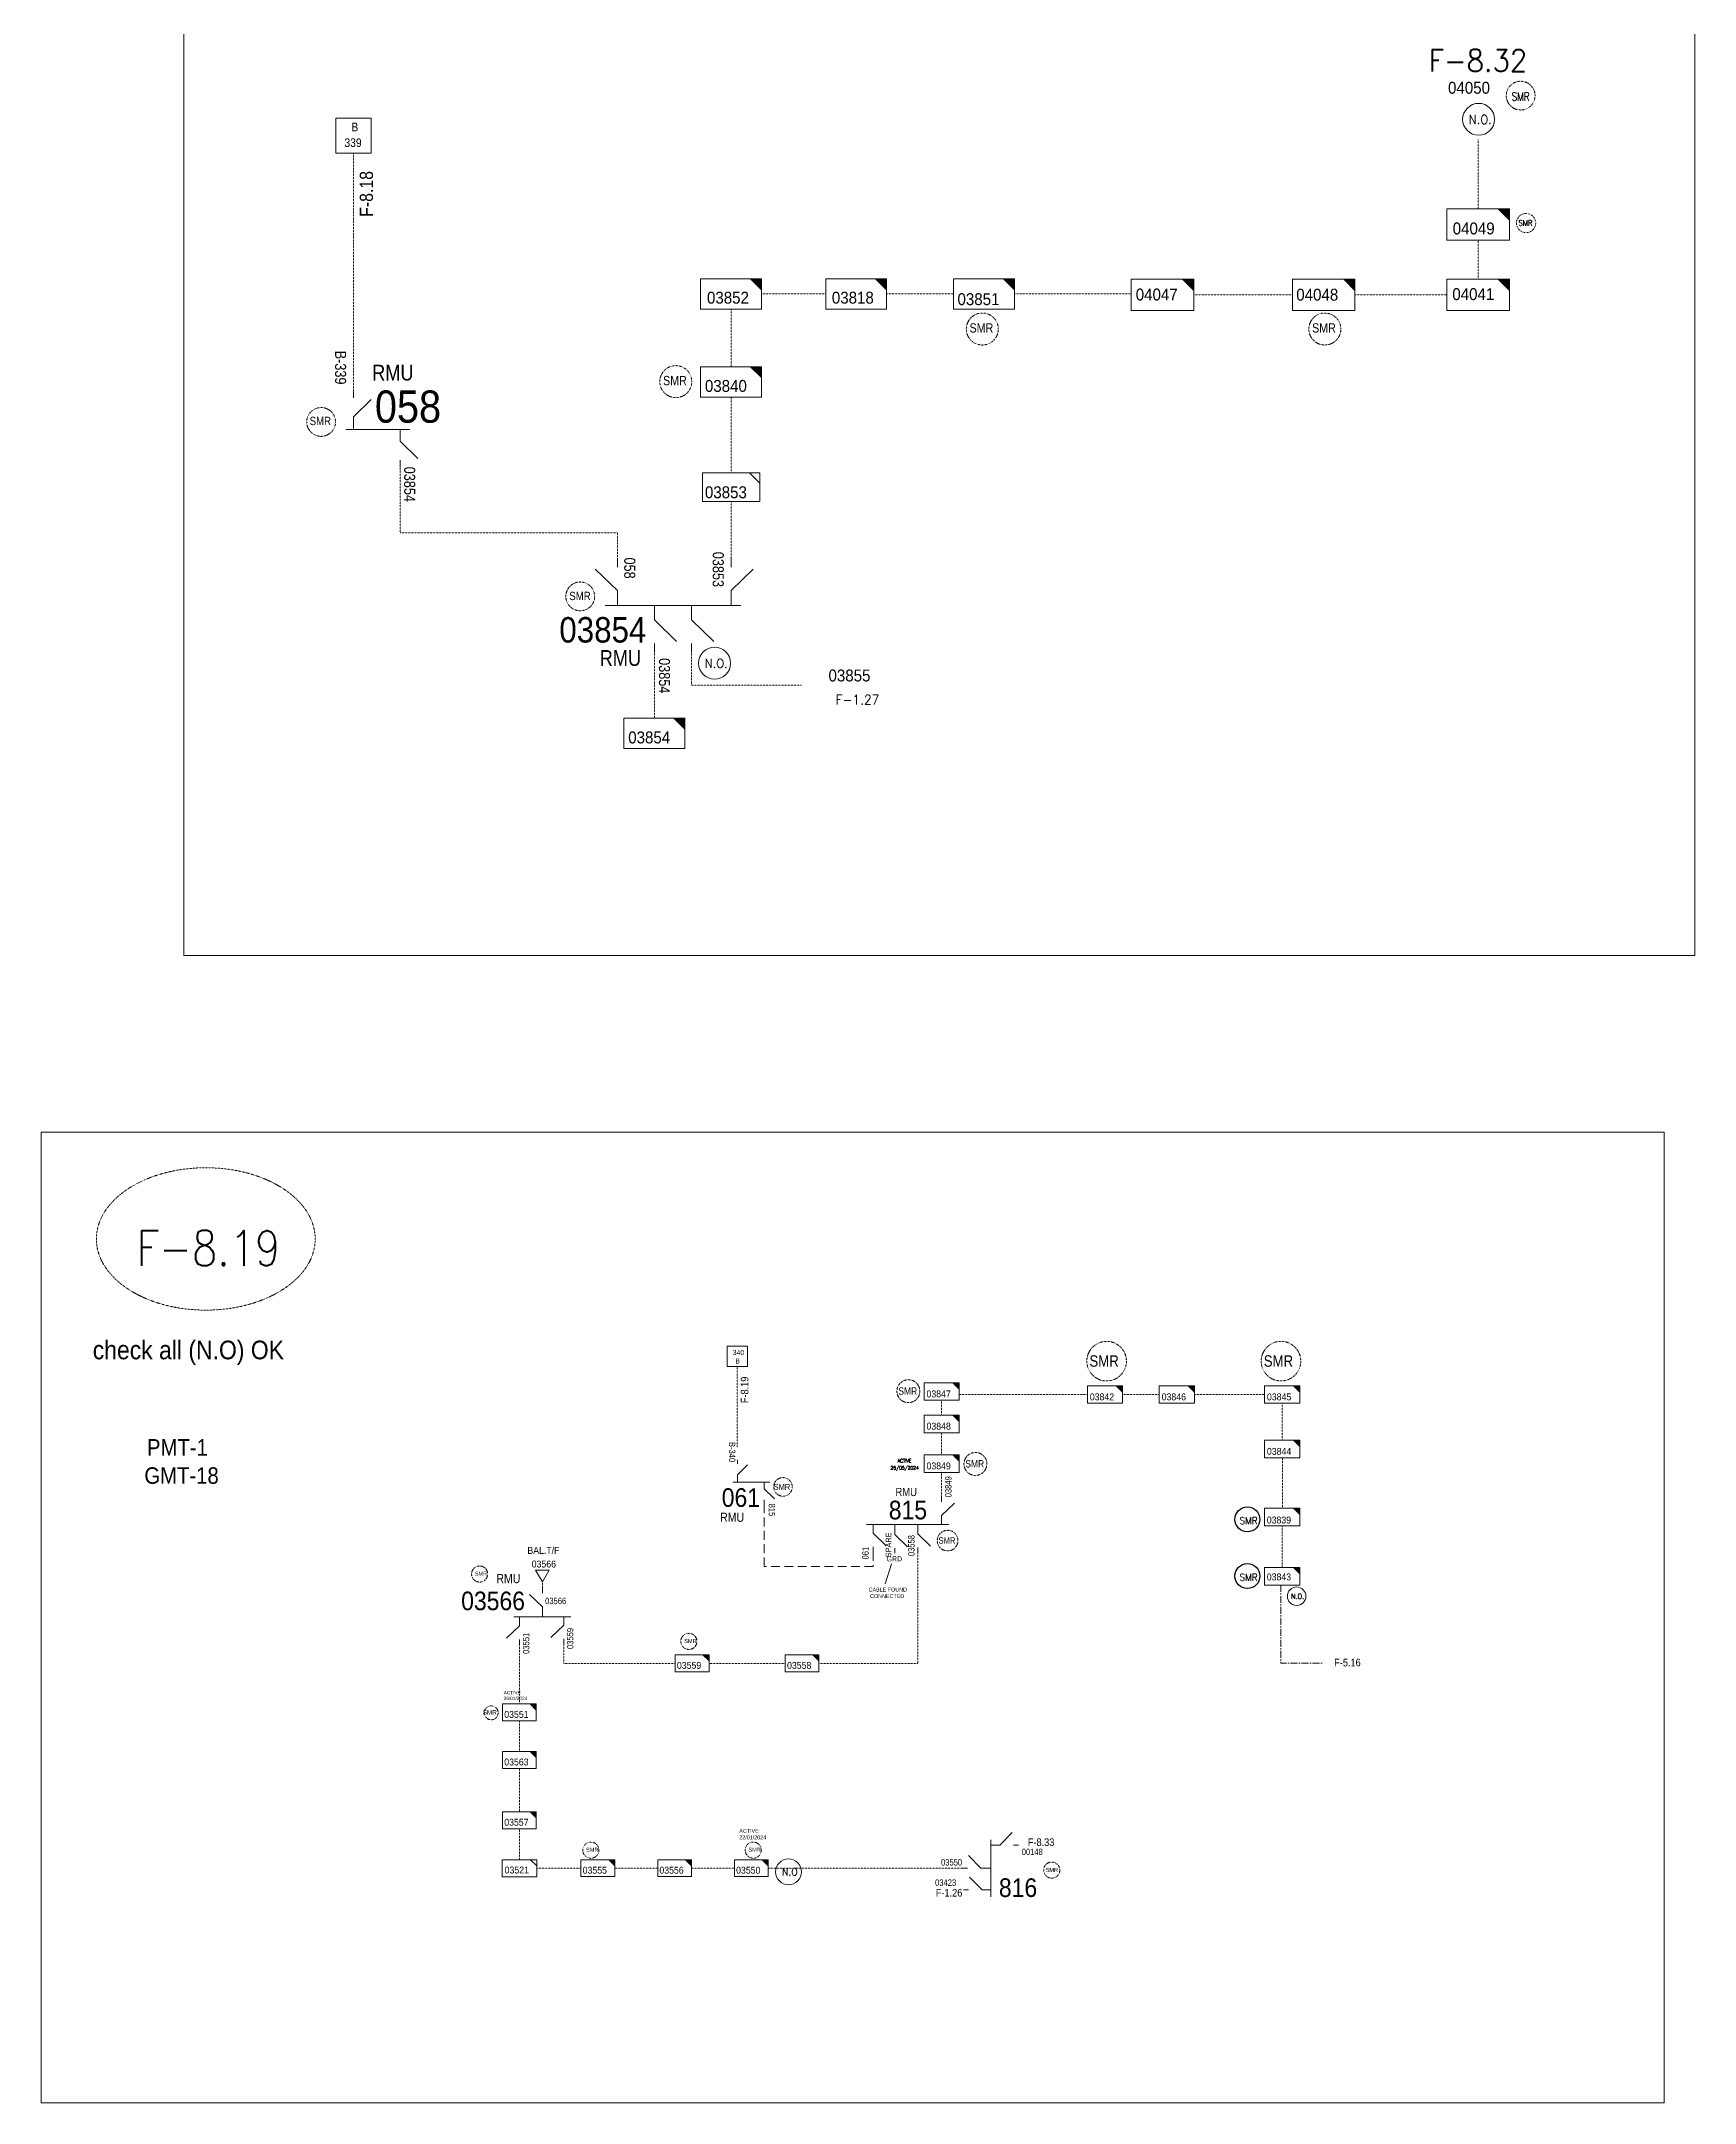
# Model space of a CAD drawing. Header units: metres. Extents: x 65984 to 144644, y -19036 to 23726.
# Drawn here: x 96157 to 97042, y 2263 to 3368 of the extents above; entities that cross this region are included whole.
import ezdxf
from ezdxf.enums import TextEntityAlignment as Align

# ---------------------------------------------------------------- set-up
doc = ezdxf.new("R2010")
doc.units = ezdxf.units.M
doc.header["$MEASUREMENT"] = 0
for name, pattern in [('( Center )', [2, 1.25, -0.25, 0.25, -0.25]), ('DGN Style 2', [0.023128, 0, -0.023128]), ('DGN Style 3', [0.013877, 0, -0.013877]), ('DGN Style 4', [1.6, 0.8, -0.4, 0, -0.4]), ('HIDDEN2', [2381.25, 1587.5, -793.75])]:
    doc.linetypes.add(name, pattern=pattern)
doc.layers.get('0').update_dxf_attribs({"color": 95, "lineweight": 40})
for name, color, linetype, lineweight in [('d_eos', 111, 'Continuous', 40), ('d_eos no', 121, 'Continuous', 40), ('d_switch', 95, 'Continuous', 40), ('d_tf', 1, 'Continuous', 40), ('d_tf no', 6, 'Continuous', 40), ('d_ug cable', 95, 'Continuous', 40), ('d_ug main line', 95, 'Continuous', 40), ('d_unit sub', 7, 'Continuous', 40), ('fedr no', 95, 'Continuous', 40), ('GRID STATION  04', 7, 'Continuous', 40), ('Level 37', 7, 'Continuous', 0), ('O H MAIN FEEDER', 4, 'Continuous', 100), ('SW N O', 114, 'Continuous', 30)]:
    doc.layers.add(name, color=color, linetype=linetype, lineweight=lineweight)
doc.styles.add('NASKHF', font='naskhf.shx', dxfattribs={"height": 8})
doc.styles.add('Style-Arial', font='arial.ttf')
doc.styles.add('Style-ENGINEERING', font='ENGINEERING.shx')
doc.styles.add('Style-msdefault', font='msdefault.shx')
doc.styles.add('Style-simplex', font='simplex.shx')
doc.styles.add('Style-STANDARD', font='STANDARD.shx')

# ---------------------------------------------------------------- blocks, each defined once
blk = doc.blocks.new('*U1287')
at = {"layer": 'd_eos', "color": 2, "linetype": 'Continuous', "lineweight": 13, "ltscale": 0.937135}
for p, q in [((-10.92, 12.05), (-10.92, 14.82)), ((-10.92, 4.75), (-4.06, 11.41)), ((-10.93, 0.2), (-10.93, 4.75)), ((-13.93, -0.16), (10.87, -0.16)), ((7.07, -0.16), (7.07, -4.72)), ((7.08, -4.72), (13.94, -11.38)), ((7.07, -12.02), (7.07, -14.78))]:
    blk.add_line(p, q, dxfattribs=at)
at = {"layer": 'd_ug cable', "color": 2, "linetype": 'DGN Style 2', "lineweight": 13, "flags": 128}
blk.add_lwpolyline([(7.07, -14.78), (7.07, -14.78)], close=True, dxfattribs=at)
blk = doc.blocks.new('TF_8')
at = {"color": 0, "linetype": 'ByBlock', "lineweight": -2}
blk.add_line((6.3, 4.95), (9.9, 1.35), dxfattribs=at)
blk.add_3dface([(-10.1, 4.95), (9.9, 4.95), (9.9, -5.05), (-10.1, -5.05)], dxfattribs=at)
blk = doc.blocks.new('exist.us-1000kva')
at = {"color": 0, "linetype": 'ByBlock', "lineweight": -2, "flags": 128}
blk.add_lwpolyline([(40, 12.9), (32.8, 20), (40, 20)], close=True, dxfattribs=at)
at = {"color": 0, "linetype": 'ByBlock', "lineweight": -2, "extrusion": (0, 0, -1)}
blk.add_solid([(-40, 12.9), (-32.8, 20), (-40, 20)], dxfattribs=at)
at = {"color": 0, "linetype": 'ByBlock', "lineweight": -2, "xscale": 2, "yscale": 2}
blk.add_blockref('TF_8', (20.2, 10.1), dxfattribs=at)
blk = doc.blocks.new('*U1116')
at = {"layer": 'd_eos', "color": 2, "linetype": 'Continuous', "lineweight": 13, "ltscale": 0.542324}
for p, q in [((-10.9, 12), (-10.9, 14.8)), ((-10.9, 4.8), (-4.1, 11.4)), ((-10.9, 0.2), (-10.9, 4.8)), ((-13.9, -0.2), (10.9, -0.2)), ((7.1, -0.2), (7.1, -4.7)), ((7.1, -4.7), (13.9, -11.4)), ((7.1, -12), (7.1, -14.8))]:
    blk.add_line(p, q, dxfattribs=at)
at = {"layer": 'd_ug cable', "color": 2, "linetype": 'DGN Style 2', "lineweight": 13, "extrusion": (0, 0, -1), "flags": 128}
blk.add_lwpolyline([(-7.1, -14.8), (-7.1, -14.8)], close=True, dxfattribs=at)
blk = doc.blocks.new('*U1008')
at = {"layer": 'SW N O', "color": 3, "lineweight": 13, "ltscale": 0.426762}
blk.add_circle((0, 0), 16.8, dxfattribs=at)
at = {"layer": 'SW N O', "color": 3, "lineweight": 13, "style": 'Style-STANDARD'}
blk.add_text('N.O.', height=9.6, dxfattribs=at).set_placement((1.7, -0.2), align=Align.MIDDLE_CENTER)
blk = doc.blocks.new('TRA1_1234')
at = {"layer": 'd_tf', "color": 2, "linetype": 'Continuous', "lineweight": 13, "ltscale": 0.000236265, "flags": 128}
blk.add_lwpolyline([(10, -17), (0, 0), (-10, -17)], close=True, dxfattribs=at)
blk = doc.blocks.new('TRA1_1233')
at = {"layer": 'd_tf', "color": 2, "linetype": 'Continuous', "lineweight": 13, "ltscale": 0.000236265, "xscale": 1.000046566207833, "yscale": 1.000046566207833, "zscale": 1.000046566207833, "rotation": 180}
blk.add_blockref('TRA1_1234', (0, 0), dxfattribs=at)
blk = doc.blocks.new('*U3483')
at = {"layer": 'SW N O', "color": 3, "lineweight": 13, "ltscale": 0.426762}
blk.add_circle((0, 0), 16.8, dxfattribs=at)
at = {"layer": 'SW N O', "color": 3, "lineweight": 13, "style": 'Style-STANDARD'}
blk.add_text('N.O.', height=9.6, dxfattribs=at).set_placement((1.7, -0.2), align=Align.MIDDLE_CENTER)
blk = doc.blocks.new('*U3849')
at = {"layer": 'SW N O', "color": 2}
blk.add_circle((0, 0), 16.8, dxfattribs=at)
at = {"layer": 'SW N O', "color": 1, "insert": (1.7, -1.8), "char_height": 9.6, "attachment_point": 5, "line_spacing_factor": 0.6, "style": 'Style-STANDARD'}
blk.add_mtext('SMR\\P', dxfattribs=at)
blk = doc.blocks.new('*U3699')
at = {"layer": 'SW N O', "color": 3, "lineweight": 13}
blk.add_circle((0, 0), 16.8, dxfattribs=at)
at = {"layer": 'SW N O', "color": 3, "lineweight": 13, "style": 'Style-STANDARD'}
blk.add_text('N.O', height=9.6, dxfattribs=at).set_placement((1.7, -0.2), align=Align.MIDDLE_CENTER)

msp = doc.modelspace()

# ---------------------------------------------------------------- linework, layer by layer
at = {"layer": 'd_eos', "color": 2, "linetype": 'Continuous', "lineweight": 13, "ltscale": 1.080992}
for p, q in [((96465.3, 3073.4), (96453.4, 3084.9)), ((96465.3, 3086), (96465.3, 3090.8)), ((96526.3, 3086), (96526.3, 3090.8)), ((96526.3, 3073.4), (96538.1, 3084.9)), ((96465.3, 3065.5), (96465.3, 3073.4)), ((96526.3, 3065.5), (96526.3, 3073.4)), ((96531.5, 3065.5), (96458.8, 3065.5)), ((96485.1, 3065.5), (96485.1, 3057.7)), ((96505, 3065.5), (96505, 3057.7)), ((96485.1, 3057.7), (96497, 3046.2)), ((96505, 3057.7), (96516.9, 3046.2)), ((96485.1, 3045.1), (96485.1, 3040.3)), ((96505, 3045.1), (96505, 3040.3))]:
    msp.add_line(p, q, dxfattribs=at)
at = {"layer": 'd_eos', "color": 7, "linetype": 'Continuous', "lineweight": 13, "ltscale": 0.625574}
for p, q in [((96639, 2585), (96639, 2587.7)), ((96639, 2577.7), (96645.9, 2584.3)), ((96639, 2572.8), (96639, 2577.7))]:
    msp.add_line(p, q, dxfattribs=at)
at = {"layer": 'd_eos', "color": 2, "linetype": 'Continuous', "lineweight": 13, "ltscale": 0.625574}
for p, q in [((96642.9, 2572.8), (96598.7, 2572.8)), ((96602.4, 2572.8), (96602.4, 2568.2)), ((96602.4, 2568.2), (96609.3, 2561.5)), ((96613.9, 2572.8), (96613.9, 2567.5)), ((96613.9, 2567.5), (96620.8, 2560.9)), ((96626.2, 2567.8), (96633.1, 2561.2)), ((96626.2, 2572.8), (96626.2, 2567.8)), ((96602.4, 2560.9), (96602.4, 2558.2)), ((96613.9, 2560.2), (96613.9, 2557.5)), ((96626.2, 2560.5), (96626.2, 2557.8)), ((96425.1, 2528.7), (96418.2, 2535.3)), ((96425.1, 2536), (96425.1, 2538.7)), ((96409.8, 2523.4), (96440.4, 2523.4)), ((96412.8, 2523.4), (96412.8, 2518.5)), ((96425.1, 2523.4), (96425.1, 2528.7)), ((96436.6, 2523.4), (96436.6, 2518.9)), ((96412.8, 2518.5), (96405.9, 2511.9)), ((96412.8, 2511.2), (96412.8, 2508.5)), ((96436.6, 2518.9), (96429.7, 2512.2)), ((96436.6, 2511.6), (96436.6, 2508.9)), ((96665.3, 2403.9), (96665.3, 2373.3)), ((96665.3, 2400.9), (96670.2, 2400.9)), ((96670.2, 2400.9), (96676.8, 2407.7)), ((96677.5, 2400.9), (96680.2, 2400.9)), ((96652.8, 2388.6), (96650, 2388.6)), ((96660, 2388.6), (96653.4, 2395.4)), ((96665.3, 2388.6), (96660, 2388.6)), ((96653.4, 2377.1), (96650.7, 2377.1)), ((96660.7, 2377.1), (96654, 2383.9)), ((96665.3, 2377.1), (96660.7, 2377.1))]:
    msp.add_line(p, q, dxfattribs=at)
at = {"layer": 'd_eos', "color": 7, "linetype": 'Continuous', "lineweight": 13, "ltscale": 0.563017}
msp.add_line((96608.8, 2541), (96612.1, 2551.8), dxfattribs=at)
at = {"layer": 'd_ug cable', "color": 234, "linetype": 'DGN Style 3', "lineweight": 13}
for p, q in [((96926.4, 3315.1), (96926.4, 3278.1)), ((96324, 3180.5), (96324, 3307.8)), ((96926.4, 3261.3), (96926.4, 3240.3)), ((96542.6, 3232.4), (96576.9, 3232.4)), ((96645.4, 3232.4), (96609.6, 3232.4)), ((96740, 3232.4), (96678, 3232.4)), ((96826.9, 3232), (96774.1, 3232)), ((96860.4, 3232), (96909.6, 3231.9)), ((96526.3, 3224.2), (96526.3, 3193.5)), ((96526.3, 3177.1), (96526.3, 3136.5)), ((96485.1, 3040.3), (96485.1, 3005))]:
    msp.add_line(p, q, dxfattribs=at)
at = {"layer": 'd_ug cable', "color": 3, "linetype": 'DGN Style 3', "lineweight": 13}
for p, q in [((96529.5, 2614.5), (96529.5, 2657.6)), ((96717.1, 2642.5), (96648.5, 2642.5)), ((96736, 2642.5), (96755.6, 2642.5)), ((96774.5, 2642.5), (96812, 2642.5)), ((96639, 2631.5), (96639, 2639.4)), ((96821.4, 2618.1), (96821.4, 2637.8)), ((96639, 2610.3), (96639, 2622)), ((96821.6, 2608.6), (96821.6, 2581.6)), ((96639, 2587.7), (96639, 2600.8)), ((96821.4, 2572.1), (96821.4, 2549.8))]:
    msp.add_line(p, q, dxfattribs=at)
at = {"layer": 'd_ug cable', "color": 2, "linetype": 'DGN Style 3', "lineweight": 13}
msp.add_line((96425.1, 2537.9), (96425.1, 2542.1), dxfattribs=at)
at = {"layer": 'd_ug cable', "color": 231, "linetype": 'DGN Style 3', "lineweight": 13}
for p, q in [((96412.8, 2476.6), (96412.8, 2508.5)), ((96514.4, 2498.4), (96555.2, 2498.4)), ((96412.8, 2442.1), (96412.8, 2418.8)), ((96412.8, 2409.8), (96412.8, 2393.2)), ((96422, 2388.6), (96445.8, 2388.6)), ((96463.9, 2388.6), (96486.9, 2388.6)), ((96505, 2388.6), (96528, 2388.6))]:
    msp.add_line(p, q, dxfattribs=at)
at = {"layer": 'd_ug cable', "color": 234, "linetype": 'DGN Style 3', "lineweight": 13, "flags": 128}
for points in [[(96348.9, 3139.6), (96348.9, 3104.3), (96465.3, 3104.3), (96465.3, 3090.8)], [(96526.3, 3090.8), (96526.3, 3121.1)], [(96505, 3040.3), (96505, 3022.7), (96564, 3022.7)]]:
    msp.add_lwpolyline(points, dxfattribs=at)
at = {"layer": 'd_ug cable', "color": 3, "linetype": 'HIDDEN2', "lineweight": 13, "ltscale": 0.003}
msp.add_lwpolyline([(96602.4, 2558.2), (96602.4, 2550.4), (96543.9, 2550.4), (96543.9, 2583.9)], dxfattribs=at)
at = {"layer": 'd_ug cable', "color": 231, "linetype": 'DGN Style 3', "lineweight": 13, "flags": 128}
for points in [[(96626.2, 2557.8), (96626.2, 2498.4), (96573.3, 2498.4)], [(96436.6, 2508.9), (96436.6, 2498.4), (96496.3, 2498.4)], [(96418.5, 2451.2), (96412.8, 2451.2), (96412.8, 2467.6)], [(96546.1, 2388.6), (96650.2, 2388.6)]]:
    msp.add_lwpolyline(points, dxfattribs=at)
at = {"layer": 'd_ug cable', "color": 1, "linetype": 'DGN Style 3', "lineweight": 13}
msp.add_circle((96949.2, 3338.7), 7.71, dxfattribs=at)
at = {"layer": 'd_ug cable', "color": 2, "linetype": 'DGN Style 4', "lineweight": 13}
msp.add_circle((96952.1, 3270.4), 5.15, dxfattribs=at)
at = {"layer": 'd_ug cable', "color": 2, "linetype": 'DGN Style 3', "lineweight": 13}
for centre, radius in [((96660.8, 3213.6), 8.57), ((96844.3, 3213.6), 8.57), ((96496.6, 3185.4), 8.57), ((96306.6, 3163.8), 7.72), ((96445.4, 3070.3), 7.72), ((96727.4, 2660.4), 10.6), ((96820.8, 2660.4), 10.6), ((96621.2, 2644.3), 6.14), ((96657.1, 2605.3), 6.14), ((96554, 2593), 4.98), ((96642.2, 2564.2), 5.53), ((96391.5, 2546.3), 4.32), ((96503.6, 2510.2), 4.32), ((96397.7, 2471.9), 3.73), ((96451.1, 2398.3), 4.32), ((96538.1, 2398.3), 4.32), ((96698, 2387.6), 4.32)]:
    msp.add_circle(centre, radius, dxfattribs=at)
at = {"layer": 'd_ug main line', "color": 231, "linetype": '( Center )', "lineweight": 13, "ltscale": 2.94, "flags": 128}
msp.add_lwpolyline([(96820.7, 2540.4), (96820.7, 2498.6), (96842.9, 2498.6)], dxfattribs=at)
at = {"layer": 'fedr no', "color": 82, "linetype": 'DGN Style 3', "lineweight": 13, "true_color": 0x1dc70e}
msp.add_ellipse((96244.8, 2725.9), major_axis=(58.6, 0), ratio=0.651175, dxfattribs=at)
at = {"layer": 'GRID STATION  04', "color": 234, "linetype": 'Continuous', "lineweight": 13, "ltscale": 0.756816, "flags": 128}
msp.add_lwpolyline([(96314.5, 3326.7), (96314.5, 3307.8), (96333.4, 3307.8), (96333.4, 3326.7)], close=True, dxfattribs=at)
at = {"layer": 'GRID STATION  04', "color": 3, "linetype": 'Continuous', "lineweight": 13, "ltscale": 0.437972, "flags": 128}
msp.add_lwpolyline([(96524.1, 2657.6), (96524.1, 2668.5), (96535, 2668.5), (96535, 2657.6)], close=True, dxfattribs=at)
at = {"layer": 'O H MAIN FEEDER', "color": 140, "linetype": 'Continuous', "lineweight": 13, "flags": 128}
for points in [[(96233.1, 3496.3), (97042.5, 3496.3), (97042.5, 2877.8), (96233.1, 2877.8)], [(96156.7, 2783.2), (97026.1, 2783.2), (97026.1, 2262.9), (96156.7, 2262.9)]]:
    msp.add_lwpolyline(points, close=True, dxfattribs=at)

# ---------------------------------------------------------------- block references
at = {"layer": 'd_eos', "color": 2, "linetype": 'Continuous', "lineweight": 13, "ltscale": 0.937135, "xscale": 1.383060177592115, "yscale": 1.383060177592115, "zscale": 1.383060177592115}
msp.add_blockref('*U1287', (96339.1, 3160), dxfattribs=at)
at = {"layer": 'd_eos', "color": 2, "linetype": 'Continuous', "lineweight": 13, "ltscale": 0.542324, "xscale": 0.800382047217659, "yscale": 0.800382047217659, "zscale": 0.800382047217659}
msp.add_blockref('*U1116', (96538.3, 2595.7), dxfattribs=at)
at = {"layer": 'd_tf', "color": 2, "linetype": 'Continuous', "lineweight": 13, "ltscale": 0.000236265, "xscale": 0.3699999999999999, "yscale": 0.3699999999999999, "zscale": 0.3699999999999999, "rotation": 359.9999999999999}
msp.add_blockref('TRA1_1233', (96425.1, 2542.1), dxfattribs=at)
at = {"layer": 'd_unit sub', "color": 2, "linetype": 'Continuous', "lineweight": 13, "rotation": 359.9999999999999}
for p, xscale, yscale, zscale in [((96909.6, 3261.3), 0.8387858230109311, 0.8387858230109311, 0.7374451967825552), ((96645.4, 3224.2), 0.8158726798216883, 0.8158726798216883, 0.7374451967825552), ((96826.9, 3223.6), 0.8387858230109311, 0.8387858230109311, 0.7374451967825552), ((96509.9, 3177.1), 0.8158726798216883, 0.8158726798216883, 0.7374451967825552), ((96629.6, 2639.4), 0.472148541563477, 0.472148541563477, 0.4267622666565712), ((96717.1, 2637.8), 0.472148541563477, 0.472148541563477, 0.4267622666565712), ((96812, 2637.8), 0.472148541563477, 0.472148541563477, 0.4267622666565712), ((96629.6, 2600.8), 0.472148541563477, 0.472148541563477, 0.4267622666565712), ((96812, 2572.1), 0.472148541563477, 0.472148541563477, 0.4267622666565712), ((96812, 2540.4), 0.472148541563477, 0.472148541563477, 0.4267622666565712), ((96496.3, 2493.9), 0.4524086167690724, 0.4524086167690724, 0.4267622666565712), ((96445.8, 2384.1), 0.4524086167690724, 0.4524086167690724, 0.4267622666565712), ((96528, 2384.1), 0.4524086167690724, 0.4524086167690724, 0.4267622666565712)]:
    msp.add_blockref('exist.us-1000kva', p, dxfattribs=dict(at, xscale=xscale, yscale=yscale, zscale=zscale))
at = {"layer": 'd_unit sub', "color": 234, "linetype": 'Continuous', "lineweight": 13, "zscale": 0.7374451967825552, "rotation": 359.9999999999999}
for name, p, xscale, yscale in [('exist.us-1000kva', (96509.9, 3224.2), 0.8158726798216883, 0.8158726798216883), ('exist.us-1000kva', (96576.9, 3224.2), 0.8158726798216883, 0.8158726798216883), ('exist.us-1000kva', (96740.6, 3223.6), 0.8387858230109311, 0.8387858230109311), ('exist.us-1000kva', (96909.6, 3223.5), 0.8387858230109311, 0.8387858230109311), ('TF_8', (96526.4, 3128.9), 1.536471622862615, 1.536471622862615), ('exist.us-1000kva', (96468.8, 2988.7), 0.8158726798216883, 0.8158726798216883)]:
    msp.add_blockref(name, p, dxfattribs=dict(at, xscale=xscale, yscale=yscale))
at = {"layer": 'd_unit sub', "color": 3, "linetype": 'Continuous', "lineweight": 13, "xscale": 0.472148541563477, "yscale": 0.472148541563477, "zscale": 0.4267622666565712, "rotation": 359.9999999999999}
for p in [(96755.6, 2637.8), (96629.6, 2622), (96812, 2608.6)]:
    msp.add_blockref('exist.us-1000kva', p, dxfattribs=at)
at = {"layer": 'd_unit sub', "color": 231, "linetype": 'Continuous', "lineweight": 13, "zscale": 0.4267622666565712, "rotation": 359.9999999999999}
for name, p, xscale, yscale in [('exist.us-1000kva', (96555.2, 2493.9), 0.4524086167690724, 0.4524086167690724), ('exist.us-1000kva', (96403.7, 2442.1), 0.4524086167690724, 0.4524086167690724), ('exist.us-1000kva', (96403.7, 2409.8), 0.4524086167690724, 0.4524086167690724), ('TF_8', (96412.9, 2388.6), 0.9274675763046654, 0.9274675763046654), ('exist.us-1000kva', (96486.9, 2384.1), 0.4524086167690724, 0.4524086167690724)]:
    msp.add_blockref(name, p, dxfattribs=dict(at, xscale=xscale, yscale=yscale))
at = {"layer": 'd_unit sub', "color": 131, "linetype": 'Continuous', "lineweight": 13, "xscale": 0.4524086167690724, "yscale": 0.4524086167690724, "zscale": 0.4267622666565712, "rotation": 359.9999999999999}
msp.add_blockref('exist.us-1000kva', (96403.7, 2467.6), dxfattribs=at)
at = {"layer": 'SW N O', "color": 3, "lineweight": 13}
for name, p, xscale, yscale, zscale in [('*U3483', (96926.7, 3326), 0.5098800330009463, 0.5098800330009463, 0.5098800330009463), ('*U3483', (96517.4, 3034.5), 0.5098800330009463, 0.5098800330009463, 0.5098800330009463), ('*U1008', (96829.2, 2534.4), 0.2950694635422144, 0.2950694635422144, 0.2950694635422144), ('*U3699', (96557, 2386.7), 0.4119231078082336, 0.4119231078082336, 0.4119231078082336)]:
    msp.add_blockref(name, p, dxfattribs=dict(at, xscale=xscale, yscale=yscale, zscale=zscale))
at = {"layer": 'SW N O', "color": 1, "xscale": 0.3974966314550707, "yscale": 0.3974966314550707, "zscale": 0.3974966314550707, "rotation": 359.9999999999999}
for p in [(96802.8, 2575.6), (96802.8, 2545.2)]:
    msp.add_blockref('*U3849', p, dxfattribs=at)

# ---------------------------------------------------------------- texts
at = {"layer": 'd_eos no', "color": 2, "linetype": 'Continuous', "lineweight": 13, "style": 'Style-Arial', "width": 0.88}
for s, height, p in [('058', 17.28, (96335.4, 3163.4)), ('061', 10, (96521.2, 2582.3))]:
    msp.add_text(s, height=height, dxfattribs=at).set_placement(p)
at = {"layer": 'd_eos no', "color": 121, "linetype": 'Continuous', "lineweight": 13, "style": 'Style-Arial', "width": 0.88}
msp.add_text('03854', height=13.64, dxfattribs=at).set_placement((96434.2, 3059.2), align=Align.TOP_LEFT)
at = {"layer": 'd_eos no', "color": 7, "linetype": 'Continuous', "lineweight": 13, "style": 'Style-Arial', "width": 0.88}
msp.add_text('check all (N.O) OK', height=10, dxfattribs=at).set_placement((96286.7, 2671.4), align=Align.TOP_RIGHT)
for s, p in [('PMT-1', (96213.3, 2618.6)), ('GMT-18', (96211.9, 2603.5))]:
    msp.add_text(s, height=8.84, dxfattribs=at).set_placement(p, align=Align.TOP_LEFT)
at = {"layer": 'd_eos no', "color": 2, "linetype": 'Continuous', "lineweight": 13, "style": 'Style-Arial', "width": 0.88}
msp.add_text('815', height=10, dxfattribs=at).set_placement((96610.7, 2585.6), align=Align.TOP_LEFT)
for s, p in [('03566', (96415.8, 2536.9)), ('816', (96690.2, 2383.2))]:
    msp.add_text(s, height=10, dxfattribs=at).set_placement(p, align=Align.TOP_RIGHT)
at = {"layer": 'd_switch', "color": 234, "linetype": 'Continuous', "lineweight": 13, "style": 'Style-msdefault', "width": 0.9}
msp.add_text('F-8.18', height=7.06, rotation=90, dxfattribs=at).set_placement((96327.3, 3298.3), align=Align.TOP_RIGHT)
at = {"layer": 'd_switch', "color": 111, "linetype": 'Continuous', "lineweight": 13, "style": 'Style-ENGINEERING', "width": 0.857143}
for s, p in [('03853', (96522.3, 3075.3)), ('058', (96474.9, 3079.8)), ('03854', (96493.5, 3018.3))]:
    msp.add_text(s, height=5.93, rotation=270, dxfattribs=at).set_placement(p, align=Align.TOP_RIGHT)
at = {"layer": 'd_switch', "color": 2, "linetype": 'Continuous', "lineweight": 13, "style": 'Style-msdefault', "width": 0.9}
msp.add_text('F-8.19', height=4.08, rotation=90, dxfattribs=at).set_placement((96531.4, 2652.1), align=Align.TOP_RIGHT)
at = {"layer": 'd_switch', "color": 3, "linetype": 'Continuous', "lineweight": 13, "style": 'Style-ENGINEERING', "width": 0.857143}
msp.add_text('03849', height=3.43, rotation=89.9996, dxfattribs=at).set_placement((96644.3, 2598.7), align=Align.RIGHT)
at = {"layer": 'd_switch', "color": 174, "linetype": 'Continuous', "lineweight": 13, "ltscale": 0.919022, "style": 'Style-ENGINEERING', "width": 0.857143}
msp.add_text('SPARE', height=3.01, rotation=89.9996, dxfattribs=at).set_placement((96612, 2568.6), align=Align.RIGHT)
at = {"layer": 'd_switch', "color": 174, "linetype": 'Continuous', "lineweight": 13, "style": 'Style-ENGINEERING', "width": 0.857143}
for s, rotation, p in [('03558', 90, (96624.5, 2555.9)), ('061', 90.0004, (96599.9, 2554.1))]:
    msp.add_text(s, height=3.43, rotation=rotation, dxfattribs=at).set_placement(p)
at = {"layer": 'd_switch', "color": 2, "linetype": 'Continuous', "lineweight": 13, "style": 'Style-ENGINEERING', "width": 0.857143}
msp.add_text('03566', height=3.43, rotation=359.9996, dxfattribs=at).set_placement((96426.6, 2533.6), align=Align.TOP_LEFT)
at = {"layer": 'd_switch', "color": 174, "linetype": 'Continuous', "lineweight": 13, "style": 'Style-ENGINEERING', "width": 0.857143}
for s, p in [('03551', (96414.7, 2514.8)), ('03559', (96438.3, 2517.4))]:
    msp.add_text(s, height=3.43, rotation=90, dxfattribs=at).set_placement(p, align=Align.TOP_RIGHT)
at = {"layer": 'd_switch', "color": 2, "linetype": 'Continuous', "lineweight": 13, "style": 'Style-msdefault', "width": 0.9}
for s, p in [('F-5.16', (96863.5, 2500.9)), ('F-8.33', (96699.4, 2404.6)), ('F-1.26', (96650.1, 2377.5))]:
    msp.add_text(s, height=4.08, dxfattribs=at).set_placement(p, align=Align.TOP_RIGHT)
at = {"layer": 'd_switch', "color": 7, "linetype": 'Continuous', "lineweight": 13, "style": 'Style-ENGINEERING', "width": 0.857143}
msp.add_text('00148', height=3.43, dxfattribs=at).set_placement((96693.2, 2399.1), align=Align.TOP_RIGHT)
msp.add_text('03550', height=3.43, rotation=360, dxfattribs=at).set_placement((96650, 2393.5), align=Align.TOP_RIGHT)
msp.add_text('03423', height=3.43, rotation=359.9996, dxfattribs=at).set_placement((96635.5, 2382.6), align=Align.TOP_LEFT)
at = {"layer": 'd_tf no', "color": 121, "linetype": 'Continuous', "lineweight": 13, "style": 'Style-msdefault', "width": 0.945946}
for s, height, p in [('04050', 6.39, (96910.3, 3346.1)), ('03851', 6.39, (96647.5, 3232.8)), ('03840', 6.39, (96512.2, 3186.3)), ('03550', 3.7, (96528.9, 2389.4))]:
    msp.add_text(s, height=height, dxfattribs=at).set_placement(p, align=Align.TOP_LEFT)
at = {"layer": 'd_tf no', "color": 2, "linetype": 'Continuous', "lineweight": 13, "style": 'Style-msdefault', "width": 0.945946}
for s, height, p in [('04049', 6.39, (96912.8, 3270.7)), ('04048', 6.39, (96829, 3235.2)), ('03847', 3.7, (96630.9, 2644.7)), ('03842', 3.7, (96718.4, 2643.1)), ('03845', 3.7, (96813.3, 2643.1)), ('03849', 3.7, (96630.9, 2606.1)), ('03839', 3.7, (96813.2, 2577.1)), ('BAL.T/F', 3.7, (96417.1, 2560.8)), ('03566', 3.7, (96419.4, 2553.5)), ('03843', 3.7, (96813.2, 2546.6)), ('03559', 3.7, (96497.2, 2499.2)), ('03555', 3.7, (96446.7, 2389.4))]:
    msp.add_text(s, height=height, dxfattribs=at).set_placement(p, align=Align.TOP_LEFT)
at = {"layer": 'd_tf no', "color": 1, "linetype": 'Continuous', "lineweight": 13, "ltscale": 0.9, "style": 'Style-simplex', "width": 0.909091}
msp.add_text('SMR', height=3, dxfattribs=at).set_placement((96951.8, 3270.5), align=Align.MIDDLE_CENTER)
at = {"layer": 'd_tf no', "color": 234, "linetype": 'Continuous', "lineweight": 13, "style": 'Style-msdefault', "width": 0.945946}
for s, p in [('03852', (96513.3, 3233.6)), ('03818', (96580.2, 3233.6)), ('04047', (96743, 3235.3)), ('04041', (96912.6, 3235.5)), ('03853', (96512.2, 3129.3)), ('03854', (96471.1, 2997.9))]:
    msp.add_text(s, height=6.39, dxfattribs=at).set_placement(p, align=Align.TOP_LEFT)
at = {"layer": 'd_tf no', "color": 7, "linetype": 'Continuous', "lineweight": 13, "style": 'Style-msdefault', "width": 0.945946}
msp.add_text('03855', height=6.39, dxfattribs=at).set_placement((96578.4, 3031.1), align=Align.TOP_LEFT)
at = {"layer": 'd_tf no', "color": 3, "linetype": 'Continuous', "lineweight": 13, "style": 'Style-msdefault', "width": 0.945946}
for s, p in [('03846', (96756.9, 2643.1)), ('03848', (96630.9, 2627.4)), ('03844', (96813.3, 2613.9))]:
    msp.add_text(s, height=3.7, dxfattribs=at).set_placement(p, align=Align.TOP_LEFT)
at = {"layer": 'd_tf no', "color": 1, "linetype": 'Continuous', "lineweight": 40, "style": 'Style-msdefault', "width": 0.945946}
for p in [(96388.9, 2547.6), (96501.1, 2511.5), (96448.5, 2399.6), (96535.5, 2399.6), (96694.7, 2388.8)]:
    msp.add_text('SMR', height=2.18, dxfattribs=at).set_placement(p, align=Align.TOP_LEFT)
at = {"layer": 'd_tf no', "color": 231, "linetype": 'Continuous', "lineweight": 13, "style": 'Style-msdefault', "width": 0.945946}
for s, p in [('03558', (96556.2, 2499.2)), ('03563', (96404.7, 2447.4)), ('03557', (96404.7, 2415.1)), ('03521', (96404.9, 2389.5)), ('03556', (96487.8, 2389.4))]:
    msp.add_text(s, height=3.7, dxfattribs=at).set_placement(p, align=Align.TOP_LEFT)
at = {"layer": 'd_tf no', "color": 131, "linetype": 'Continuous', "lineweight": 13, "style": 'Style-msdefault', "width": 0.945946}
msp.add_text('03551', height=3.7, dxfattribs=at).set_placement((96404.7, 2472.9), align=Align.TOP_LEFT)
at = {"layer": 'd_tf no', "color": 111, "linetype": 'Continuous', "lineweight": 13, "insert": (96619.2, 2604.8), "char_height": 1.901, "attachment_point": 5, "line_spacing_factor": 1.2, "style": 'Style-STANDARD'}
msp.add_mtext('\\H1x;\\W0.909091;ACTIVE\\P26/05/2024', dxfattribs=at)
at = {"layer": 'd_tf no', "color": 2, "linetype": 'Continuous', "lineweight": 13, "attachment_point": 1, "style": 'NASKHF'}
for s, insert, char_height in [('\\Fmsdefault;\\H1x;\\W0.945946;GRD', (96609.5, 2555.8), 2.718), ('\\Fmsdefault;\\H1x;\\W0.945946;CABLE FOUND\\P CONNECTED', (96599.9, 2539), 2.099)]:
    msp.add_mtext(s, dxfattribs=dict(at, insert=insert, char_height=char_height))
at = {"layer": 'd_tf no', "color": 131, "linetype": 'Continuous', "lineweight": 40, "insert": (96404.4, 2483.6), "char_height": 1.829, "attachment_point": 1, "style": 'NASKHF'}
msp.add_mtext('\\Fmsdefault;\\H1x;\\W0.945946;ACTIVE\\P29/01/2024', dxfattribs=at)
at = {"layer": 'd_tf no', "color": 121, "linetype": 'Continuous', "lineweight": 40, "insert": (96530.6, 2409.7), "char_height": 2.095, "attachment_point": 1, "style": 'NASKHF'}
msp.add_mtext('\\Fmsdefault;\\H1x;\\W0.945946;ACTIVE\\P22/01/2024', dxfattribs=at)
at = {"layer": 'fedr no', "color": 6, "linetype": 'Continuous', "lineweight": 13, "style": 'Style-STANDARD', "width": 0.909091}
msp.add_text('F-8.19', height=19.01, dxfattribs=at).set_placement((96246.2, 2721), align=Align.MIDDLE_CENTER)
at = {"layer": 'fedr no', "color": 2, "linetype": 'Continuous', "lineweight": 40, "attachment_point": 5, "style": 'Style-STANDARD'}
for s, insert, char_height in [('F-8.32', (96926.3, 3357.5), 11.87), ('F-1.27', (96593.9, 3014.9), 5.25)]:
    msp.add_mtext(s, dxfattribs=dict(at, insert=insert, char_height=char_height))
at = {"layer": 'GRID STATION  04', "color": 234, "linetype": 'Continuous', "lineweight": 13, "style": 'Style-msdefault', "width": 0.888889}
for s, p in [('339', (96319.1, 3315.8)), ('B', (96322.8, 3324.2))]:
    msp.add_text(s, height=4.63, dxfattribs=at).set_placement(p, align=Align.TOP_LEFT)
at = {"layer": 'GRID STATION  04', "color": 3, "linetype": 'Continuous', "lineweight": 13, "style": 'Style-msdefault', "width": 0.888889}
for s, p in [('340', (96527.1, 2663.7)), ('B', (96528.5, 2659.1))]:
    msp.add_text(s, height=2.68, dxfattribs=at).set_placement(p)
at = {"layer": 'Level 37', "color": 2, "linetype": 'Continuous', "lineweight": 13, "ltscale": 0.960445, "style": 'Style-STANDARD', "width": 0.854701}
msp.add_text('SMR', height=4.45, dxfattribs=at).set_placement((96949.2, 3338.2), align=Align.MIDDLE_CENTER)
at = {"layer": 'Level 37', "color": 1, "linetype": 'Continuous', "lineweight": 13, "style": 'Style-msdefault', "width": 0.86}
for height, p in [(4.98, (96666.7, 3211.7)), (4.98, (96850.2, 3211.7)), (4.98, (96502.5, 3183.5)), (6.15, (96733.9, 2657.4)), (6.15, (96827.3, 2657.4))]:
    msp.add_text('SMR', height=height, rotation=359.9996, dxfattribs=at).set_placement(p, align=Align.RIGHT)
at = {"layer": 'Level 37', "color": 7, "linetype": 'Continuous', "lineweight": 13, "style": 'Style-ENGINEERING', "width": 0.857143}
for s, height, p in [('B-339', 5.93, (96320, 3202)), ('03854', 5.93, (96357, 3139.8)), ('B-340', 3.43, (96528.5, 2617.1)), ('815', 3.43, (96549.8, 2584))]:
    msp.add_text(s, height=height, rotation=270, dxfattribs=at).set_placement(p, align=Align.TOP_LEFT)
at = {"layer": 'Level 37', "color": 2, "linetype": 'Continuous', "lineweight": 13, "style": 'Style-msdefault', "width": 0.86}
for height, p in [(8.47, (96356.1, 3186)), (4.9, (96533.2, 2574.3))]:
    msp.add_text('RMU', height=height, rotation=359.9996, dxfattribs=at).set_placement(p, align=Align.RIGHT)
at = {"layer": 'Level 37', "color": 1, "linetype": 'Continuous', "lineweight": 13, "ltscale": 0.9, "style": 'Style-msdefault', "width": 0.86}
for height, p in [(4.48, (96311.9, 3162.1)), (4.48, (96451, 3068.3)), (2.47, (96400.7, 2470.9))]:
    msp.add_text('SMR', height=height, rotation=359.9996, dxfattribs=at).set_placement(p, align=Align.RIGHT)
at = {"layer": 'Level 37', "color": 121, "linetype": 'Continuous', "lineweight": 13, "style": 'Style-msdefault', "width": 0.86}
msp.add_text('RMU', height=8.47, rotation=0.0004, dxfattribs=at).set_placement((96478, 3041.5), align=Align.TOP_RIGHT)
at = {"layer": 'Level 37', "color": 1, "linetype": 'Continuous', "lineweight": 13, "ltscale": 0.761617, "style": 'Style-msdefault', "width": 0.86}
for p in [(96625.9, 2642.4), (96661.8, 2603.4)]:
    msp.add_text('SMR', height=3.95, rotation=359.9996, dxfattribs=at).set_placement(p, align=Align.RIGHT)
at = {"layer": 'Level 37', "color": 1, "linetype": 'Continuous', "lineweight": 13, "ltscale": 0.61691, "style": 'Style-msdefault', "width": 0.86}
msp.add_text('SMR', height=3.2, rotation=359.9996, dxfattribs=at).set_placement((96557.9, 2591.4), align=Align.RIGHT)
at = {"layer": 'Level 37', "color": 2, "linetype": 'Continuous', "lineweight": 13, "ltscale": 0.9, "style": 'Style-msdefault', "width": 0.86}
msp.add_text('RMU', height=4.41, rotation=0.0004, dxfattribs=at).set_placement((96625.8, 2592.5), align=Align.TOP_RIGHT)
at = {"layer": 'Level 37', "color": 1, "linetype": 'Continuous', "lineweight": 13, "ltscale": 0.685455, "style": 'Style-msdefault', "width": 0.86}
msp.add_text('SMR', height=3.55, rotation=359.9996, dxfattribs=at).set_placement((96646.4, 2562.5), align=Align.RIGHT)
at = {"layer": 'Level 37', "color": 2, "linetype": 'Continuous', "lineweight": 13, "style": 'Style-msdefault', "width": 0.86}
msp.add_text('RMU', height=4.9, rotation=0.0004, dxfattribs=at).set_placement((96413.3, 2546.3), align=Align.TOP_RIGHT)

doc.saveas('drawing.dxf')
